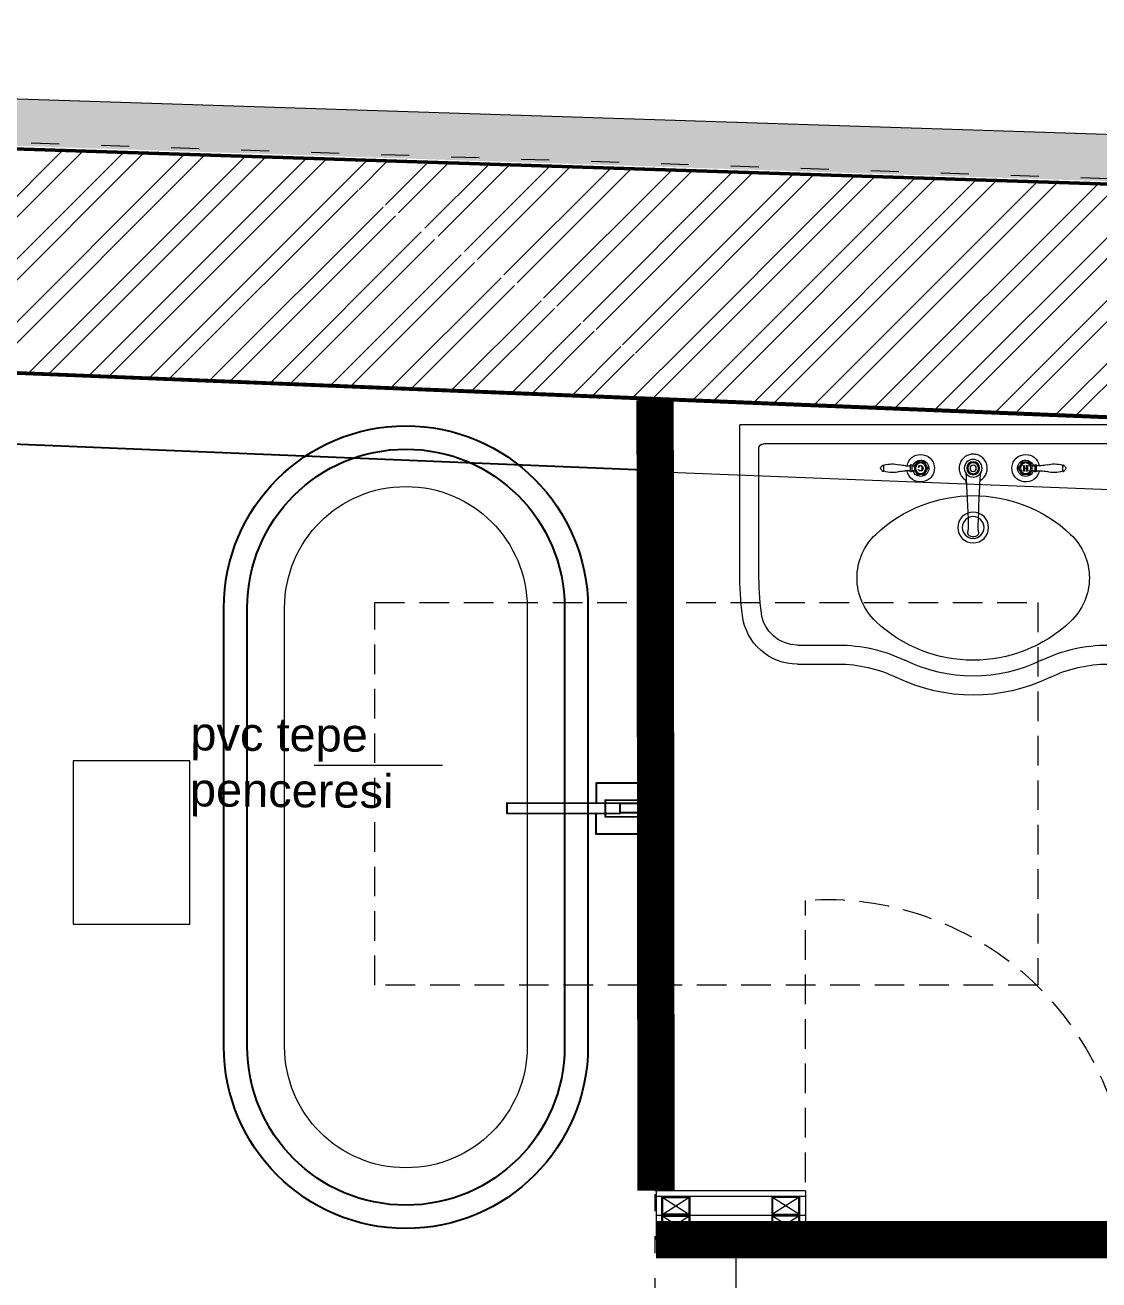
# Model space of a CAD drawing. Header units: inches. Extents: x -10121 to 9010, y 58067 to 62726.
# Drawn here: x 1834.9 to 2064.9, y 61963 to 62231.9 of the extents above; entities that cross this region are included whole.
import ezdxf

# ---------------------------------------------------------------- set-up
doc = ezdxf.new("R2010")
doc.units = ezdxf.units.IN
for name, pattern in [('ACAD_ISO03W100', [30, 12, -18]), ('DOT', [6.35, 0, -6.35]), ('HIDDEN', [9.525, 6.35, -3.175])]:
    doc.linetypes.add(name, pattern=pattern)
for name, color, linetype, lineweight in [('A-DUVAR 0.50', 40, 'Continuous', 50), ('A-KAPI NOKT', 35, 'DOT', 9), ('A-PRODUCT', 7, 'Continuous', 9), ('A-YAZI 0.09', 41, 'Continuous', 9), ('Auto-Alcipan', 41, 'Continuous', 20), ('Auto-Cam', 140, 'Continuous', 9), ('Auto-Metal', 71, 'Continuous', 18), ('Auto-Olcu', 33, 'Continuous', 15), ('Auto-Silik', 251, 'Continuous', 5), ('Auto-Silik_Cizgiler', 47, 'Continuous', 9), ('Auto-SilikCizgiler', 251, 'Continuous', 9), ('Auto-Tefris', 32, 'Continuous', 9), ('Auto-Vitrifiye', 8, 'Continuous', 9), ('BACAHATCH', 8, 'Continuous', 13), ('DVT-VRV', 170, 'Continuous', 35)]:
    doc.layers.add(name, color=color, linetype=linetype, lineweight=lineweight)
doc.layers.add('tefriş - ince', color=9, linetype='Continuous')
doc.styles.add('1-20', font='isocpeur.ttf', dxfattribs={"height": 4})
doc.styles.get("Standard").update_dxf_attribs({"font": 'arial.ttf'})
doc.styles.add('STYLE1', font='technic_.ttf')
doc.dimstyles.new('ölçü 1_20', dxfattribs={"dimtxt": 4, "dimasz": 1, "dimexe": 1, "dimexo": 3, "dimtad": 1, "dimdec": 0, "dimtxsty": '1-20', "dimblk": 'ARCHTICK', "dimcen": 1.5, "dimclrd": 256, "dimclre": 256, "dimclrt": 256, "dimadec": 0, "dimazin": 0, "dimtfac": 1, "dimtdec": 0, "dimtmove": 0, "dimatfit": 3, "dimldrblk": 'ARCHTICK', "dimfxl": 1, "dimlwd": -1, "dimlwe": -1, "dimarcsym": 0})

# ---------------------------------------------------------------- blocks, each defined once
blk = doc.blocks.new('_ARCHTICK')
at = {"color": 0, "linetype": 'ByBlock', "const_width": 0.15}
blk.add_lwpolyline([(-0.5, -0.5), (0.5, 0.5)], dxfattribs=at)
blk = doc.blocks.new('*D504')
at = {"layer": 'Auto-Olcu', "ltscale": 5, "transparency": 16777216}
for p, q in [((1969.72, 62148.51), (1969.19, 62135.24)), ((2267.65, 62136.63), (2267.12, 62123.37)), ((1969.23, 62136.24), (2267.16, 62124.37))]:
    blk.add_line(p, q, dxfattribs=at)
at = {"layer": 'DEFPOINTS', "color": 0, "ltscale": 5, "transparency": 16777216}
for p in [(1969.84, 62151.5, 0), (2267.77, 62139.63), (2267.16, 62124.37)]:
    blk.add_point(p, dxfattribs=at)
at = {"layer": 'Auto-Olcu', "ltscale": 5, "transparency": 16777216}
for p, rotation in [((1969.23, 62136.24), 177.7176000070038), ((2267.16, 62124.37), 357.7176000070038)]:
    blk.add_blockref('_ARCHTICK', p, dxfattribs=dict(at, rotation=rotation))
at = {"layer": 'Auto-Olcu', "ltscale": 5, "transparency": 16777216, "insert": (2118.3, 62132.93), "char_height": 4, "attachment_point": 5, "rotation": 357.7176, "style": '1-20'}
blk.add_mtext('298', dxfattribs=at)
blk = doc.blocks.new('lava')
for p, q in [((-50, -31.63), (-50, 0)), ((-50, 0), (50, 0)), ((50, -31.63), (50, 0)), ((-45.91, -31.63), (-45.91, -5.03)), ((-44.96, -4.08), (44.96, -4.08)), ((45.91, -31.63), (45.91, -5.03)), ((-37.65, -47.22), (-28.87, -47.22)), ((37.65, -47.22), (28.87, -47.22)), ((-37.65, -51.3), (-28.87, -51.3)), ((37.65, -51.3), (28.87, -51.3))]:
    blk.add_line(p, q)
for centre, radius in [((0, -9.33), 1.9), ((0, -22.03), 3.3), ((0, -22.03), 2.35)]:
    blk.add_circle(centre, radius)
for centre, radius, start, end in [((-44.96, -5.03), 0.95, 90, 180), ((44.96, -5.03), 0.95, 0, 90), ((0, -45.6), 30.4, 46.6377, 133.3623), ((-12.07, -32.82), 12.82, 133.3623, 226.6377), ((12.07, -32.82), 12.82, 313.3623, 46.6377), ((26, -31.63), 76, 180, 186.9781), ((26, -31.63), 71.92, 180, 186.9781), ((-26, -31.63), 71.92, 353.0219, 0), ((-26, -31.63), 76, 353.0219, 0), ((-37.65, -39.42), 11.88, 186.9781, 270), ((-37.65, -39.42), 7.79, 186.9781, 270), ((0, -20.05), 30.4, 226.6377, 313.3623), ((37.65, -39.42), 7.79, 270, 353.0219), ((37.65, -39.42), 11.88, 270, 353.0219), ((-28.87, -79.8), 32.59, 64.1581, 90), ((28.87, -79.8), 32.59, 90, 115.8419), ((0, -20.46), 33.41, 243.9617, 296.0383), ((-28.87, -79.8), 28.5, 64.1581, 90), ((28.87, -79.8), 28.5, 90, 115.8419), ((0, -20.46), 37.49, 243.9831, 296.0169)]:
    blk.add_arc(centre, radius, start, end)
blk = doc.blocks.new('EALS13 TOP')
at = {"layer": 'A-PRODUCT', "linetype": 'Continuous', "lineweight": 15}
for p, q in [((0, 8.91), (0, 8.87)), ((0.07, 9.04), (0.15, 9.08)), ((0.15, 8.7), (0.07, 8.74)), ((0.15, 9.09), (0.17, 9.14)), ((0.17, 8.64), (0.15, 8.69)), ((0.21, 9.16), (0.26, 9.16)), ((0.26, 8.62), (0.21, 8.62)), ((0.27, 8.63), (0.27, 9.15)), ((2.14, 9.11), (2.54, 9.11)), ((2.54, 8.67), (2.14, 8.67)), ((2.54, 9.14), (2.54, 8.64)), ((2.67, 9.14), (2.67, 8.64)), ((2.94, 9.09), (2.92, 9.06)), ((2.92, 8.72), (2.94, 8.69)), ((2.93, 9.06), (2.93, 9.04)), ((2.93, 8.73), (2.93, 8.72)), ((3.11, 9.38), (3.02, 9.23)), ((3.36, 9.43), (3.19, 9.43)), ((3.23, 9.1), (3.23, 9.1)), ((3.4, 9.11), (3.24, 9.11)), ((3.25, 8.66), (3.4, 8.66)), ((3.28, 9.03), (3.28, 8.74)), ((3.34, 8.9), (3.34, 9.03)), ((3.56, 8.9), (3.34, 8.9)), ((3.34, 8.74), (3.34, 8.88)), ((3.34, 8.88), (3.56, 8.88)), ((3.39, 9.1), (3.4, 9.1)), ((3.4, 8.67), (3.39, 8.67)), ((3.4, 9.1), (3.4, 9.11)), ((3.4, 8.66), (3.4, 8.67)), ((3.65, 9.11), (3.5, 9.11)), ((3.5, 9.11), (3.5, 9.1)), ((3.5, 9.1), (3.51, 9.1)), ((3.51, 8.67), (3.5, 8.67)), ((3.5, 8.67), (3.5, 8.66)), ((3.5, 8.66), (3.64, 8.66)), ((3.7, 9.43), (3.53, 9.43)), ((3.56, 9.03), (3.56, 8.9)), ((3.56, 8.88), (3.56, 8.74)), ((3.62, 8.74), (3.62, 9.03)), ((3.87, 9.23), (3.79, 9.38)), ((4.04, 8.94), (3.95, 9.09)), ((3.95, 8.69), (4.04, 8.84)), ((11.85, 8.94), (11.94, 9.09)), ((11.94, 8.69), (11.85, 8.84)), ((12.02, 9.23), (12.11, 9.38)), ((12.19, 9.43), (12.36, 9.43)), ((12.53, 9.43), (12.7, 9.43)), ((12.62, 9.12), (12.6, 9.12)), ((12.62, 8.96), (12.63, 8.96)), ((12.79, 9.38), (12.87, 9.23)), ((12.95, 9.09), (12.97, 9.06)), ((12.97, 8.72), (12.95, 8.69)), ((12.96, 9.06), (12.96, 9.04)), ((12.96, 8.73), (12.96, 8.72)), ((13.22, 9.14), (13.22, 8.64)), ((13.35, 9.14), (13.35, 8.64)), ((13.75, 9.11), (13.35, 9.11)), ((13.35, 8.67), (13.75, 8.67)), ((15.62, 8.63), (15.62, 9.15)), ((15.69, 9.16), (15.63, 9.16)), ((15.63, 8.62), (15.69, 8.62)), ((15.74, 9.09), (15.72, 9.14)), ((15.72, 8.64), (15.74, 8.69)), ((15.82, 9.04), (15.75, 9.08)), ((15.75, 8.7), (15.82, 8.74)), ((15.89, 8.91), (15.89, 8.87)), ((3.02, 8.55), (3.11, 8.4)), ((3.19, 8.35), (3.36, 8.35)), ((3.53, 8.35), (3.7, 8.35)), ((3.79, 8.4), (3.87, 8.55)), ((7.35, 7.64), (7.35, 7.65)), ((8.54, 7.64), (8.54, 7.84)), ((12.11, 8.4), (12.02, 8.55)), ((12.36, 8.35), (12.19, 8.35)), ((12.7, 8.35), (12.53, 8.35)), ((12.87, 8.55), (12.79, 8.4))]:
    blk.add_line(p, q, dxfattribs=at)
at = {"layer": 'A-PRODUCT', "linetype": 'Continuous', "lineweight": 15, "flags": 128}
for points in [[(12.63, 8.96), (12.63, 8.98), (12.62, 9), (12.62, 9.02), (12.62, 9.04), (12.62, 9.06), (12.62, 9.08), (12.62, 9.1), (12.62, 9.12)], [(12.64, 8.77), (12.64, 8.77), (12.64, 8.77), (12.64, 8.77), (12.64, 8.77), (12.63, 8.77), (12.63, 8.77), (12.63, 8.78), (12.63, 8.78)], [(7.48, 3.43), (7.47, 3.37), (7.48, 3.3), (7.51, 3.23), (7.55, 3.16), (7.61, 3.11), (7.68, 3.06), (7.76, 3.03), (7.85, 3.01), (7.95, 3), (8.04, 3.01), (8.13, 3.03), (8.21, 3.06), (8.28, 3.11), (8.34, 3.16), (8.38, 3.23), (8.41, 3.3), (8.42, 3.37), (8.41, 3.43)]]:
    blk.add_lwpolyline(points, dxfattribs=at)
at = {"layer": 'A-PRODUCT', "linetype": 'Continuous', "lineweight": 15}
for centre, radius in [((3.45, 8.89), 0.45), ((7.95, 8.89), 0.556), ((7.95, 8.89), 0.468), ((7.95, 8.89), 0.269), ((12.45, 8.89), 0.45)]:
    blk.add_circle(centre, radius, dxfattribs=at)
for centre, radius, start, end in [((3.45, 8.89), 1.18, 90, 169.2345), ((3.45, 8.89), 1.18, 190.7655, 90), ((12.45, 8.89), 1.18, 90, 349.2345), ((12.45, 8.89), 1.18, 10.7655, 90), ((0.15, 8.91), 0.146, 120.5297, 180), ((0.15, 8.87), 0.146, 180, 239.4703), ((0.14, 9.09), 0.00984, 300.5297, 339.5843), ((0.14, 8.69), 0.00984, 20.4157, 59.4703), ((0.21, 9.12), 0.0394, 90, 159.5843), ((0.21, 8.65), 0.0394, 200.4157, 270), ((0.26, 9.15), 0.00984, 0, 90), ((0.26, 8.63), 0.00984, 270, 0), ((0.33, 9.08), 0.0787, 107.1713, 135.2349), ((0.33, 8.7), 0.0787, 224.7651, 252.8287), ((1, 6.9), 2.36, 75.0694, 107.1713), ((1, 10.88), 2.36, 252.8287, 284.9306), ((2.14, 11.17), 2.06, 255.0694, 270), ((2.14, 6.61), 2.06, 90, 104.9306), ((2.61, 9.14), 0.0652, 4.3243, 180), ((2.61, 8.64), 0.0652, 180, 355.6757), ((2.68, 9.14), 0.00984, 184.3243, 238.9168), ((2.68, 8.64), 0.00984, 121.0832, 175.6757), ((2.94, 9.56), 0.504, 238.9168, 268.9033), ((2.94, 8.21), 0.504, 91.0967, 121.0832), ((3.45, 8.89), 0.701, 196.4425, 90), ((3.45, 8.89), 0.701, 90, 163.5575), ((3.45, 8.89), 0.546, 198.2475, 161.7525), ((3.45, 8.89), 0.599, 116.1747, 123.8253), ((3.12, 9.37), 0.0197, 123.8253, 150), ((3.19, 9.41), 0.0197, 90, 116.1747), ((3.45, 8.89), 0.303, 132.3981, 135.8175), ((3.45, 8.89), 0.303, 225.6237, 229.1724), ((3.45, 8.89), 0.303, 310.8276, 314.7446), ((3.45, 8.89), 0.303, 44.0267, 47.6019), ((3.7, 9.41), 0.0197, 63.8253, 90), ((3.45, 8.89), 0.599, 56.1747, 63.8253), ((3.77, 9.37), 0.0197, 30, 56.1747), ((4.02, 8.93), 0.0197, 3.8253, 30), ((3.45, 8.89), 0.599, 356.1747, 3.8253), ((4.02, 8.85), 0.0197, 330, 356.1747), ((12.45, 8.89), 0.701, 90, 343.5575), ((11.87, 8.93), 0.0197, 150, 176.1747), ((12.45, 8.89), 0.599, 176.1747, 183.8253), ((11.87, 8.85), 0.0197, 183.8253, 210), ((12.45, 8.89), 0.546, 18.2475, 341.7525), ((12.45, 8.89), 0.599, 116.1747, 123.8253), ((12.12, 9.37), 0.0197, 123.8253, 150), ((12.19, 9.41), 0.0197, 90, 116.1747), ((12.45, 8.89), 0.701, 16.4425, 90), ((12.7, 9.41), 0.0197, 63.8253, 90), ((12.45, 8.89), 0.599, 56.1747, 63.8253), ((12.77, 9.37), 0.0197, 30, 56.1747), ((12.95, 9.56), 0.504, 271.0967, 301.0832), ((12.95, 8.21), 0.504, 58.9168, 88.9033), ((13.21, 9.14), 0.00984, 301.0832, 355.6757), ((13.21, 8.64), 0.00984, 4.3243, 58.9168), ((13.28, 9.14), 0.0652, 0, 175.6757), ((13.28, 8.64), 0.0652, 184.3243, 0), ((13.75, 11.17), 2.06, 270, 284.9306), ((13.75, 6.61), 2.06, 75.0694, 90), ((14.89, 6.9), 2.36, 72.8287, 104.9306), ((14.89, 10.88), 2.36, 255.0694, 287.1713), ((15.56, 9.08), 0.0787, 44.7651, 72.8287), ((15.56, 8.7), 0.0787, 287.1713, 315.2349), ((15.63, 9.15), 0.00984, 90, 180), ((15.63, 8.63), 0.00984, 180, 270), ((15.69, 9.12), 0.0394, 20.4157, 90), ((15.69, 8.65), 0.0394, 270, 339.5843), ((15.75, 9.09), 0.00984, 200.4157, 239.4703), ((15.75, 8.69), 0.00984, 120.5297, 159.5843), ((15.74, 8.91), 0.146, 0, 59.4703), ((15.74, 8.87), 0.146, 300.5297, 0), ((3.12, 8.41), 0.0197, 210, 236.1747), ((3.45, 8.89), 0.599, 236.1747, 243.8253), ((3.19, 8.37), 0.0197, 243.8253, 270), ((3.7, 8.37), 0.0197, 270, 296.1747), ((3.45, 8.89), 0.599, 296.1747, 303.8253), ((3.77, 8.41), 0.0197, 303.8253, 330), ((-118.47, 0.3), 126.04, 1.6674, 3.7502), ((133.72, 0.32), 125.4, 176.2418, 178.3345), ((12.12, 8.41), 0.0197, 210, 236.1747), ((12.45, 8.89), 0.599, 236.1747, 243.8253), ((12.19, 8.37), 0.0197, 243.8253, 270), ((12.7, 8.37), 0.0197, 270, 296.1747), ((12.45, 8.89), 0.599, 296.1747, 303.8253), ((12.77, 8.41), 0.0197, 303.8253, 330), ((-2.01, 4.36), 9.54, 354.426, 357.6391), ((17.9, 4.36), 9.54, 182.3609, 185.574)]:
    blk.add_arc(centre, radius, start, end, dxfattribs=at)
for points, knots in [([(7.34, 7.85), (7.33, 7.85), (7.26, 7.89), (7.15, 7.98), (7.01, 8.12), (6.89, 8.29), (6.81, 8.48), (6.75, 8.67), (6.73, 8.88), (6.75, 9.08), (6.8, 9.28), (6.88, 9.46), (6.99, 9.63), (7.13, 9.78), (7.29, 9.91), (7.47, 10.01), (7.67, 10.07), (7.83, 10.09), (7.92, 10.1), (7.95, 10.1)], [0, 0, 0, 0, 0.008598, 0.073031, 0.137513, 0.201995, 0.266359, 0.330723, 0.394899, 0.459075, 0.523345, 0.587615, 0.652249, 0.716883, 0.781671, 0.846458, 0.910965, 0.975471, 1, 1, 1, 1]), ([(7.95, 10.1), (8, 10.09), (8.11, 10.09), (8.28, 10.05), (8.46, 9.99), (8.64, 9.89), (8.79, 9.76), (8.93, 9.6), (9.03, 9.43), (9.11, 9.24), (9.15, 9.04), (9.16, 8.83), (9.13, 8.63), (9.07, 8.43), (8.98, 8.25), (8.86, 8.09), (8.71, 7.95), (8.6, 7.88), (8.55, 7.85)], [0, 0, 0, 0, 0.051869, 0.103738, 0.167682, 0.231626, 0.295813, 0.36, 0.424601, 0.489202, 0.553994, 0.618786, 0.68333, 0.747874, 0.812151, 0.876428, 0.940732, 1, 1, 1, 1]), ([(2.93, 9.05), (2.93, 9.05), (2.93, 9.05), (2.93, 9.03), (2.92, 9), (2.92, 8.95), (2.92, 8.89), (2.92, 8.83), (2.92, 8.78), (2.93, 8.75), (2.93, 8.72), (2.93, 8.72), (2.93, 8.72)], [0, 0, 0, 0, 0.073755, 0.179468, 0.285736, 0.393231, 0.500653, 0.607115, 0.713548, 0.820929, 0.928463, 1, 1, 1, 1]), ([(3.23, 9.1), (3.23, 9.1), (3.24, 9.1), (3.25, 9.1), (3.26, 9.09), (3.26, 9.09)], [0, 0, 0, 0, 0.349165, 0.67036, 1, 1, 1, 1]), ([(3.27, 8.69), (3.27, 8.69), (3.26, 8.68), (3.25, 8.67), (3.24, 8.67), (3.23, 8.67)], [0, 0, 0, 0, 0.3797628, 0.7498756, 1, 1, 1, 1]), ([(3.26, 9.09), (3.26, 9.09), (3.27, 9.09), (3.27, 9.08), (3.27, 9.08), (3.27, 9.08)], [0, 0, 0, 0, 0.335361, 0.600399, 1, 1, 1, 1]), ([(3.27, 9.08), (3.28, 9.07), (3.28, 9.06), (3.28, 9.05), (3.28, 9.04), (3.28, 9.03)], [0, 0, 0, 0, 0.248928, 0.623529, 1, 1, 1, 1]), ([(3.28, 8.74), (3.28, 8.73), (3.28, 8.72), (3.28, 8.7), (3.27, 8.69), (3.27, 8.69)], [0, 0, 0, 0, 0.490581, 0.741034, 1, 1, 1, 1]), ([(3.34, 9.03), (3.34, 9.04), (3.34, 9.05), (3.34, 9.06), (3.34, 9.08), (3.35, 9.09), (3.36, 9.09), (3.36, 9.09)], [0, 0, 0, 0, 0.2509276, 0.5019919, 0.716414, 0.8571954, 1, 1, 1, 1]), ([(3.35, 8.7), (3.34, 8.7), (3.34, 8.71), (3.34, 8.72), (3.34, 8.74), (3.34, 8.74)], [0, 0, 0, 0, 0.249243, 0.623767, 1, 1, 1, 1]), ([(3.36, 8.68), (3.36, 8.68), (3.35, 8.68), (3.35, 8.69), (3.35, 8.69), (3.35, 8.7), (3.35, 8.7)], [0, 0, 0, 0, 0.252115, 0.504978, 0.933337, 1, 1, 1, 1]), ([(3.36, 9.09), (3.36, 9.09), (3.37, 9.1), (3.38, 9.1), (3.38, 9.1), (3.39, 9.1)], [0, 0, 0, 0, 0.2512057, 0.5030469, 1, 1, 1, 1]), ([(3.39, 8.67), (3.39, 8.67), (3.38, 8.67), (3.37, 8.68), (3.36, 8.68), (3.36, 8.68)], [0, 0, 0, 0, 0.251458, 0.503645, 1, 1, 1, 1]), ([(3.51, 9.1), (3.52, 9.1), (3.52, 9.1), (3.53, 9.1), (3.54, 9.09), (3.54, 9.09)], [0, 0, 0, 0, 0.251355, 0.503428, 1, 1, 1, 1]), ([(3.55, 8.69), (3.55, 8.69), (3.54, 8.68), (3.53, 8.67), (3.52, 8.67), (3.51, 8.67)], [0, 0, 0, 0, 0.37635, 0.716192, 1, 1, 1, 1]), ([(3.54, 9.09), (3.55, 9.09), (3.55, 9.09), (3.55, 9.09), (3.56, 9.08), (3.56, 9.08), (3.56, 9.08)], [0, 0, 0, 0, 0.252247, 0.505366, 0.938528, 1, 1, 1, 1]), ([(3.56, 8.74), (3.56, 8.73), (3.56, 8.72), (3.56, 8.7), (3.56, 8.69), (3.55, 8.69)], [0, 0, 0, 0, 0.490528, 0.740558, 1, 1, 1, 1]), ([(3.56, 9.08), (3.56, 9.07), (3.56, 9.06), (3.56, 9.05), (3.56, 9.04), (3.56, 9.03)], [0, 0, 0, 0, 0.249801, 0.624069, 1, 1, 1, 1]), ([(3.62, 9.03), (3.62, 9.04), (3.62, 9.06), (3.63, 9.08), (3.63, 9.09), (3.64, 9.09), (3.64, 9.09), (3.64, 9.09)], [0, 0, 0, 0, 0.456799, 0.697171, 0.838695, 0.980055, 1, 1, 1, 1]), ([(3.63, 8.7), (3.63, 8.7), (3.63, 8.71), (3.62, 8.72), (3.62, 8.74), (3.62, 8.74)], [0, 0, 0, 0, 0.24833, 0.623199, 1, 1, 1, 1]), ([(3.64, 8.68), (3.64, 8.68), (3.64, 8.68), (3.63, 8.69), (3.63, 8.69), (3.63, 8.7)], [0, 0, 0, 0, 0.367657, 0.615582, 1, 1, 1, 1]), ([(3.64, 9.09), (3.65, 9.09), (3.65, 9.1), (3.66, 9.1), (3.66, 9.1)], [0, 0, 0, 0, 0.49285, 1, 1, 1, 1]), ([(3.66, 8.67), (3.66, 8.68), (3.65, 8.68), (3.64, 8.68), (3.64, 8.68)], [0, 0, 0, 0, 0.4951398, 1, 1, 1, 1]), ([(12.46, 9.12), (12.44, 9.12), (12.39, 9.11), (12.32, 9.08), (12.28, 9.02), (12.25, 8.95), (12.25, 8.91), (12.24, 8.88)], [0, 0, 0, 0, 0.207164, 0.415135, 0.613237, 0.813483, 1, 1, 1, 1]), ([(12.24, 8.88), (12.24, 8.87), (12.25, 8.84), (12.26, 8.79), (12.28, 8.76), (12.29, 8.74)], [0, 0, 0, 0, 0.2513503, 0.5030462, 1, 1, 1, 1]), ([(12.29, 8.74), (12.3, 8.72), (12.33, 8.69), (12.4, 8.66), (12.44, 8.66), (12.46, 8.66)], [0, 0, 0, 0, 0.349515, 0.701334, 1, 1, 1, 1]), ([(12.32, 8.89), (12.32, 8.92), (12.32, 8.98), (12.35, 9.04), (12.39, 9.08), (12.43, 9.1), (12.46, 9.1), (12.47, 9.1)], [0, 0, 0, 0, 0.370968, 0.544608, 0.719933, 0.869131, 1, 1, 1, 1]), ([(12.48, 8.69), (12.46, 8.69), (12.42, 8.69), (12.37, 8.73), (12.34, 8.77), (12.32, 8.83), (12.32, 8.87), (12.32, 8.89)], [0, 0, 0, 0, 0.243602, 0.409353, 0.575204, 0.815374, 1, 1, 1, 1]), ([(12.56, 9.1), (12.55, 9.11), (12.53, 9.11), (12.5, 9.12), (12.48, 9.12), (12.46, 9.12)], [0, 0, 0, 0, 0.250797, 0.501938, 1, 1, 1, 1]), ([(12.46, 8.66), (12.48, 8.66), (12.53, 8.66), (12.59, 8.7), (12.62, 8.74), (12.64, 8.76), (12.64, 8.77)], [0, 0, 0, 0, 0.320277, 0.583729, 0.922646, 1, 1, 1, 1]), ([(12.47, 9.1), (12.49, 9.1), (12.52, 9.1), (12.56, 9.08), (12.59, 9.03), (12.61, 8.99), (12.62, 8.96)], [0, 0, 0, 0, 0.213461, 0.428648, 0.62417, 1, 1, 1, 1]), ([(12.63, 8.78), (12.62, 8.76), (12.6, 8.73), (12.55, 8.7), (12.51, 8.69), (12.49, 8.69), (12.48, 8.69)], [0, 0, 0, 0, 0.313846, 0.63154, 0.917361, 1, 1, 1, 1]), ([(12.58, 9.1), (12.57, 9.1), (12.57, 9.1), (12.56, 9.1), (12.56, 9.1), (12.56, 9.1)], [0, 0, 0, 0, 0.251254, 0.502501, 1, 1, 1, 1]), ([(12.59, 9.1), (12.59, 9.1), (12.59, 9.1), (12.58, 9.1), (12.58, 9.1), (12.58, 9.1)], [0, 0, 0, 0, 0.251027, 0.683139, 1, 1, 1, 1]), ([(12.6, 9.12), (12.6, 9.12), (12.6, 9.11), (12.6, 9.11), (12.59, 9.1), (12.59, 9.1)], [0, 0, 0, 0, 0.385246, 0.656489, 1, 1, 1, 1]), ([(12.96, 9.05), (12.96, 9.05), (12.96, 9.05), (12.96, 9.03), (12.97, 9), (12.97, 8.95), (12.97, 8.89), (12.97, 8.83), (12.97, 8.78), (12.96, 8.75), (12.96, 8.72), (12.96, 8.72), (12.96, 8.72)], [0, 0, 0, 0, 0.073755, 0.179468, 0.285736, 0.393231, 0.500653, 0.607115, 0.713548, 0.820929, 0.928463, 1, 1, 1, 1])]:
    blk.add_open_spline(points, degree=3, knots=knots, dxfattribs=at)
blk = doc.blocks.new('HJKFYS')
at = {"layer": 'DVT-VRV', "color": 1}
blk.add_line((-36521.22, 68498.43), (-36521.22, 68499.34), dxfattribs=at)
at = {"layer": 'DVT-VRV'}
for p, q in [((-36530.22, 68492.43), (-36530.22, 68497.03)), ((-36529.72, 68497.53), (-36522.72, 68497.53)), ((-36529.72, 68492.43), (-36529.72, 68497.03)), ((-36529.72, 68497.03), (-36522.72, 68497.03)), ((-36526.42, 68492.43), (-36526.42, 68498.43)), ((-36524.02, 68498.43), (-36526.42, 68498.43)), ((-36526.02, 68493.93), (-36526.02, 68498.43)), ((-36525.52, 68493.93), (-36525.52, 68498.43)), ((-36525.02, 68493.93), (-36525.02, 68498.43)), ((-36524.52, 68493.93), (-36524.52, 68498.43)), ((-36524.02, 68492.43), (-36524.02, 68498.43)), ((-36522.72, 68492.43), (-36522.72, 68497.03)), ((-36522.22, 68492.43), (-36522.22, 68497.03)), ((-36520.32, 68496.93), (-36522.12, 68496.93)), ((-36522.12, 68493.93), (-36522.12, 68496.93)), ((-36520.32, 68496.53), (-36522.12, 68496.53)), ((-36520.72, 68498.43), (-36521.72, 68498.43)), ((-36521.72, 68496.93), (-36521.72, 68498.43)), ((-36520.72, 68496.93), (-36520.72, 68498.43)), ((-36520.32, 68493.93), (-36520.32, 68496.93)), ((-36524.02, 68495.13), (-36526.42, 68495.13)), ((-36524.02, 68495.03), (-36526.42, 68495.03)), ((-36524.02, 68494.93), (-36526.42, 68494.93)), ((-36524.02, 68493.93), (-36526.42, 68493.93)), ((-36522.42, 68492.43), (-36522.42, 68493.93)), ((-36520.02, 68493.93), (-36522.42, 68493.93)), ((-36520.02, 68492.43), (-36520.02, 68493.93)), ((-36537.22, 68389.63), (-36537.22, 68492.43)), ((-36537.22, 68492.43), (-36516.22, 68492.43)), ((-36516.22, 68389.63), (-36516.22, 68492.43)), ((-36538.22, 68392.53), (-36538.22, 68489.53)), ((-36538.22, 68489.53), (-36537.22, 68489.53)), ((-36537.72, 68488.03), (-36537.72, 68394.03)), ((-36537.27, 68488.76), (-36536.52, 68487.83)), ((-36536.72, 68489.03), (-36517.72, 68489.03)), ((-36536.52, 68487.83), (-36536.52, 68394.23)), ((-36536.52, 68487.83), (-36517.92, 68487.83)), ((-36521.22, 68392.53), (-36521.22, 68489.53)), ((-36517.17, 68488.76), (-36517.92, 68487.83)), ((-36517.92, 68394.23), (-36517.92, 68487.83)), ((-36516.72, 68394.03), (-36516.72, 68488.03)), ((-36530.72, 68394.43), (-36530.72, 68487.63)), ((-36530.72, 68487.63), (-36523.22, 68487.63)), ((-36523.22, 68394.43), (-36523.22, 68487.63)), ((-36537.27, 68393.29), (-36536.52, 68394.23)), ((-36517.92, 68394.23), (-36536.52, 68394.23)), ((-36530.72, 68394.43), (-36523.22, 68394.43)), ((-36517.17, 68393.29), (-36517.92, 68394.23)), ((-36538.22, 68392.53), (-36537.22, 68392.53)), ((-36517.72, 68393.03), (-36536.72, 68393.03)), ((-36537.22, 68389.63), (-36516.22, 68389.63)), ((-36530.92, 68372.93), (-36530.92, 68389.63)), ((-36517.72, 68372.93), (-36517.72, 68389.63)), ((-36530.92, 68372.93), (-36517.72, 68372.93)), ((-36832.13, 68237.84), (-36910.93, 68237.84)), ((-36910.93, 68216.84), (-36910.93, 68237.84)), ((-36832.13, 68216.84), (-36832.13, 68237.84)), ((-36907.53, 68217.34), (-36907.53, 68236.34)), ((-36907.27, 68236.89), (-36906.33, 68236.14)), ((-36836.53, 68237.34), (-36906.53, 68237.34)), ((-36836.73, 68236.14), (-36906.33, 68236.14)), ((-36906.33, 68217.54), (-36906.33, 68236.14)), ((-36835.8, 68236.89), (-36836.73, 68236.14)), ((-36836.73, 68236.14), (-36836.73, 68217.54)), ((-36835.53, 68236.34), (-36835.53, 68217.34)), ((-36815.43, 68236.34), (-36832.13, 68236.34)), ((-36815.43, 68223.14), (-36815.43, 68236.34)), ((-36916.93, 68233.34), (-36916.93, 68232.34)), ((-36915.43, 68233.34), (-36916.93, 68233.34)), ((-36915.43, 68233.74), (-36915.43, 68231.94)), ((-36912.43, 68233.74), (-36915.43, 68233.74)), ((-36915.03, 68233.74), (-36915.03, 68231.94)), ((-36910.93, 68234.04), (-36912.43, 68234.04)), ((-36912.43, 68234.04), (-36912.43, 68231.64)), ((-36835.03, 68232.84), (-36908.03, 68232.84)), ((-36915.43, 68232.34), (-36916.93, 68232.34)), ((-36916.93, 68230.04), (-36916.93, 68227.64)), ((-36910.93, 68230.04), (-36916.93, 68230.04)), ((-36916.03, 68224.34), (-36916.03, 68231.34)), ((-36910.93, 68231.84), (-36915.53, 68231.84)), ((-36915.53, 68224.34), (-36915.53, 68231.34)), ((-36910.93, 68231.34), (-36915.53, 68231.34)), ((-36912.43, 68231.94), (-36915.43, 68231.94)), ((-36913.63, 68230.04), (-36913.63, 68227.64)), ((-36913.53, 68230.04), (-36913.53, 68227.64)), ((-36913.43, 68230.04), (-36913.43, 68227.64)), ((-36910.93, 68231.64), (-36912.43, 68231.64)), ((-36912.43, 68230.04), (-36912.43, 68227.64)), ((-36836.93, 68230.84), (-36906.13, 68230.84)), ((-36906.13, 68223.34), (-36906.13, 68230.84)), ((-36836.93, 68223.34), (-36836.93, 68230.84)), ((-36912.43, 68229.54), (-36916.93, 68229.54)), ((-36912.43, 68229.04), (-36916.93, 68229.04)), ((-36912.43, 68228.54), (-36916.93, 68228.54)), ((-36912.43, 68228.04), (-36916.93, 68228.04)), ((-36910.93, 68227.64), (-36916.93, 68227.64)), ((-36910.93, 68224.34), (-36915.53, 68224.34)), ((-36910.93, 68223.84), (-36915.53, 68223.84)), ((-36836.93, 68223.34), (-36906.13, 68223.34)), ((-36815.43, 68223.14), (-36832.13, 68223.14)), ((-36832.13, 68216.84), (-36910.93, 68216.84)), ((-36908.03, 68215.84), (-36908.03, 68216.84)), ((-36907.27, 68216.79), (-36906.33, 68217.54)), ((-36906.53, 68216.34), (-36836.53, 68216.34)), ((-36906.33, 68217.54), (-36836.73, 68217.54)), ((-36835.8, 68216.79), (-36836.73, 68217.54)), ((-36835.03, 68215.84), (-36835.03, 68216.84)), ((-36835.03, 68215.84), (-36908.03, 68215.84))]:
    blk.add_line(p, q, dxfattribs=at)
at = {"layer": 'DVT-VRV', "linetype": 'HIDDEN'}
for p, q in [((-36537.22, 68489.53), (-36516.22, 68489.53)), ((-36537.22, 68392.53), (-36516.22, 68392.53)), ((-36908.03, 68216.84), (-36908.03, 68237.84)), ((-36835.03, 68216.84), (-36835.03, 68237.84))]:
    blk.add_line(p, q, dxfattribs=at)
at = {"layer": 'DVT-VRV'}
for centre in [(-36526.22, 68494.73), (-36913.23, 68227.84)]:
    blk.add_circle(centre, 1, dxfattribs=at)
for centre, radius, start, end in [((-36529.72, 68497.03), 0.5, 90, 180), ((-36522.72, 68497.03), 0.5, 0, 90), ((-36536.72, 68488.03), 1, 90, 180), ((-36517.72, 68488.03), 1, 0, 90), ((-36536.72, 68394.03), 1, 180, 270), ((-36517.72, 68394.03), 1, 270, 0), ((-36906.53, 68236.34), 1, 90, 180), ((-36836.53, 68236.34), 1, 0, 90), ((-36915.53, 68231.34), 0.5, 90, 180), ((-36915.53, 68224.34), 0.5, 180, 270), ((-36906.53, 68217.34), 1, 180, 270), ((-36836.53, 68217.34), 1, 270, 0)]:
    blk.add_arc(centre, radius, start, end, dxfattribs=at)
at = {"layer": 'DVT-VRV', "color": 4, "linetype": 'ByBlock', "lineweight": 0, "style": 'STYLE1'}
blk.add_text('PFFY-P50', height=6.93, rotation=270, dxfattribs=at).set_placement((-36530.89, 68476.01))
blk.add_text('PFFY-P40', height=6.93, dxfattribs=at).set_placement((-36893.51, 68223.69))
blk = doc.blocks.new('*D533')
at = {"layer": 'Auto-Olcu', "ltscale": 5, "transparency": 16777216}
for p, q in [((1973.04, 61971.6), (1988.16, 61971.6)), ((1987.16, 61971.6), (1987.16, 61851.72)), ((1972.84, 61851.72), (1988.16, 61851.72))]:
    blk.add_line(p, q, dxfattribs=at)
at = {"layer": 'DEFPOINTS', "color": 0, "ltscale": 5, "transparency": 16777216}
for p in [(1970.04, 61971.6), (1969.84, 61851.72), (1987.16, 61851.72)]:
    blk.add_point(p, dxfattribs=at)
at = {"layer": 'Auto-Olcu', "ltscale": 5, "transparency": 16777216}
for p, rotation in [((1987.16, 61971.6), 90), ((1987.16, 61851.72), 270)]:
    blk.add_blockref('_ARCHTICK', p, dxfattribs=dict(at, rotation=rotation))
at = {"layer": 'Auto-Olcu', "ltscale": 5, "transparency": 16777216, "insert": (1984.54, 61911.66), "char_height": 4, "attachment_point": 5, "rotation": 90, "style": '1-20'}
blk.add_mtext('120', dxfattribs=at)
blk = doc.blocks.new('fjtyu')
at = {"layer": 'Auto-Metal'}
for p, q in [((5.8, 3.8), (0.2, 0.2)), ((5.8, 0.2), (0.2, 3.8))]:
    blk.add_line(p, q, dxfattribs=at)
for points in [[(0, 4), (6, 4), (6, 0), (0, 0)], [(0.2, 3.8), (5.8, 3.8), (5.8, 0.2), (0.2, 0.2)]]:
    blk.add_lwpolyline(points, close=True, dxfattribs=at)

msp = doc.modelspace()

# ---------------------------------------------------------------- hatches: boundary and pattern name
at = {"layer": 'BACAHATCH'}
msp.add_hatch(color=256, dxfattribs=at).paths.add_polyline_path([(2260.34, 62192.14), (2260.34, 62202.15), (1659.63, 62221.62), (1659.63, 62211.61)])

# ---------------------------------------------------------------- linework, layer by layer
at = {"layer": 'A-DUVAR 0.50'}
for p, q in [((1327.42, 62221.75), (3326.37, 62156.97)), ((1959.14, 62152.17), (1377.73, 62175.8)), ((1959.14, 62152.17), (2267.77, 62139.63))]:
    msp.add_line(p, q, dxfattribs=at)
msp.add_lwpolyline([(1327.84, 61736.04), (1377.73, 62175.8), (2267.79, 62139.82), (2267.61, 61851.8), (1969.84, 61851.72), (1969.84, 61737.18), (1327.84, 61736.04)], dxfattribs=at)
at = {"layer": 'A-DUVAR 0.50', "color": 4, "const_width": 8, "elevation": 0}
msp.add_lwpolyline([(1970.04, 61982.1), (1969.84, 62151.5)], dxfattribs=at)
at = {"layer": 'A-DUVAR 0.50', "color": 20, "const_width": 8}
msp.add_lwpolyline([(1970.04, 61971.6), (2267.97, 61971.6)], dxfattribs=at)
at = {"layer": 'A-KAPI NOKT', "linetype": 'ACAD_ISO03W100', "ltscale": 0.3}
msp.add_line((1969.84, 61851.72), (1969.84, 62152.01), dxfattribs=at)
at = {"layer": 'A-YAZI 0.09'}
msp.add_line((1896.79, 62073.26), (1924.26, 62073.26), dxfattribs=at)
at = {"layer": 'Auto-Alcipan'}
for p, q in [((2002.07, 61982.1), (1970.04, 61982.1)), ((1970.04, 61982.1, 24.33), (1970.04, 61971.6)), ((2002.07, 61980.85), (1970.04, 61980.85)), ((2002.07, 61982.1, 24.33), (2002.07, 61971.6)), ((2002.07, 61972.85), (1970.04, 61972.85)), ((2002.07, 61971.6), (1970.04, 61971.6))]:
    msp.add_line(p, q, dxfattribs=at)
at = {"layer": 'Auto-Cam'}
msp.add_line((1971.09, 62150.64, 0.44), (1970.09, 62150.64, 0.44), dxfattribs=at)
for points, elevation in [([(1970.09, 62150.64), (1971.09, 62150.64)], 0.44), ([(1970.09, 62150.64), (1970.09, 61982.1)], 0.15), ([(1970.59, 62150.64), (1970.59, 61982.1)], 0.15), ([(1971.09, 62150.64), (1971.09, 61982.1)], 0.15)]:
    msp.add_lwpolyline(points, dxfattribs=dict(at, elevation=elevation))
at = {"layer": 'Auto-Metal'}
for p, q in [((1969.84, 62149.5, 0.44), (1969.84, 62151.5, 0)), ((1969.84, 62151.5, 0), (1971.34, 62151.5)), ((1971.14, 62151.3), (1970.04, 62151.3, 0)), ((1970.04, 62151.3, 0), (1970.04, 62149.5, 0.44)), ((1971.14, 62149.5, 0.44), (1971.14, 62151.3)), ((1971.34, 62151.5), (1971.34, 62149.5, 0.44)), ((1970.04, 62149.5, 0.44), (1969.84, 62149.5, 0.44)), ((1971.34, 62149.5, 0.44), (1971.14, 62149.5, 0.44))]:
    msp.add_line(p, q, dxfattribs=at)
at = {"layer": 'Auto-Silik', "linetype": 'HIDDEN'}
msp.add_line((2002.07, 61983.95, 28.61), (2002.07, 62044.28, 28.61), dxfattribs=at)
msp.add_lwpolyline([(1909.81, 62108.13), (2051.81, 62108.13), (2051.81, 62026.13), (1909.81, 62026.13)], close=True, dxfattribs=at)
msp.add_arc((2006.54, 61979.85, 14.59), 64.58, 1.9959, 93.9676, dxfattribs=at)
at = {"layer": 'Auto-Silik_Cizgiler'}
for p, q in [((1796.66, 62158.78), (1842.93, 62205.05)), ((1800.97, 62158.6), (1847.28, 62204.91)), ((1809.6, 62158.25), (1855.98, 62204.63)), ((1813.92, 62158.07), (1860.33, 62204.48)), ((1822.55, 62157.72), (1869.02, 62204.2)), ((1826.86, 62157.55), (1873.37, 62204.06)), ((1835.49, 62157.2), (1882.07, 62203.78)), ((1839.81, 62157.02), (1886.42, 62203.64)), ((1848.43, 62156.67), (1895.12, 62203.36)), ((1852.75, 62156.5), (1899.47, 62203.22)), ((1903.58, 62198.34), (1908.17, 62202.93)), ((1906.4, 62196.68), (1912.52, 62202.79)), ((1912.05, 62193.34), (1921.21, 62202.51)), ((1914.87, 62191.68), (1925.56, 62202.37)), ((1920.52, 62188.34), (1934.26, 62202.09)), ((1923.34, 62186.68), (1938.61, 62201.95)), ((1928.99, 62183.34), (1947.31, 62201.67)), ((1931.81, 62181.68), (1951.66, 62201.52)), ((1937.46, 62178.35), (1960.36, 62201.24)), ((1940.28, 62176.68), (1964.71, 62201.1)), ((1945.93, 62173.35), (1973.4, 62200.82)), ((1948.75, 62171.68), (1977.75, 62200.68)), ((1954.4, 62168.35), (1986.45, 62200.4)), ((1957.22, 62166.68), (1990.8, 62200.26)), ((1962.86, 62163.33), (1999.5, 62199.97)), ((1965.61, 62161.59), (2003.85, 62199.83)), ((1969.25, 62151.76), (2016.9, 62199.41)), ((1971.11, 62158.11), (2012.55, 62199.55)), ((1977.88, 62151.41), (2025.59, 62199.13)), ((1982.19, 62151.24), (2029.94, 62198.99)), ((1990.82, 62150.89), (2038.64, 62198.71)), ((1995.14, 62150.71), (2042.99, 62198.56)), ((1861.38, 62156.15), (1903.54, 62198.31)), ((1865.69, 62155.97), (1906.21, 62196.49)), ((2003.77, 62150.36), (2051.69, 62198.28)), ((2008.08, 62150.18), (2056.04, 62198.14)), ((2016.71, 62149.83), (2064.74, 62197.86)), ((2021.03, 62149.66), (2069.09, 62197.72)), ((2029.66, 62149.31), (2077.79, 62197.44)), ((2033.97, 62149.13), (2082.13, 62197.3)), ((2042.6, 62148.78), (2090.83, 62197.01)), ((2046.91, 62148.61), (2095.18, 62196.87)), ((2055.54, 62148.26), (2103.88, 62196.59)), ((2059.86, 62148.08), (2108.23, 62196.45)), ((1874.32, 62155.62), (1911.56, 62192.86)), ((1878.64, 62155.44), (1914.23, 62191.04)), ((1887.27, 62155.09), (1919.73, 62187.56)), ((1891.58, 62154.92), (1922.59, 62185.92)), ((1900.21, 62154.57), (1928.29, 62182.65)), ((1904.53, 62154.39), (1931.14, 62181.01)), ((1913.16, 62154.04), (1936.85, 62177.73)), ((1917.47, 62153.87), (1939.7, 62176.09)), ((1926.1, 62153.52), (1945.4, 62172.82)), ((1930.42, 62153.34), (1948.25, 62171.18)), ((1939.04, 62152.99), (1953.96, 62167.9)), ((1943.36, 62152.81), (1956.81, 62166.26)), ((1951.99, 62152.46), (1962.51, 62162.99)), ((1956.3, 62152.29), (1965.36, 62161.35)), ((1964.93, 62151.94), (1971.07, 62158.07))]:
    msp.add_line(p, q, dxfattribs=at)
at = {"layer": 'Auto-SilikCizgiler', "color": 1, "linetype": 'ACAD_ISO03W100', "ltscale": 0.5, "true_color": 0xe60000}
for p, q in [((3326.37, 62157.52), (1327.6, 62223.3)), ((2075.69, 62147.75), (1322.36, 62178.05))]:
    msp.add_line(p, q, dxfattribs=at)
at = {"layer": 'Auto-SilikCizgiler'}
msp.add_line((1970.04, 61976.85), (2002.07, 61976.85), dxfattribs=at)
msp.add_lwpolyline([(1971.34, 62149.5), (1971.34, 61982.1), (1969.84, 61982.09), (1969.84, 62149.5)], dxfattribs=at)
msp.add_lwpolyline([(1942.45, 62107), (1942.45, 62013, -1), (1890.45, 62013), (1890.45, 62107, -1)], format="xyb", close=True, dxfattribs=at)
at = {"layer": 'Auto-Tefris'}
msp.add_lwpolyline([(1870.18, 62039.23), (1870.18, 62074.23), (1845.18, 62074.23), (1845.18, 62039.23)], close=True, dxfattribs=at)
at = {"layer": 'BACAHATCH'}
msp.add_line((3326.37, 62167.6), (1342.96, 62231.88), dxfattribs=at)
at = {"layer": 'tefriş - ince'}
for p, q in [((1962.28, 62065.14), (1967.44, 62065.12)), ((1962.27, 62063.14), (1967.43, 62063.12))]:
    msp.add_line(p, q, dxfattribs=at)
msp.add_lwpolyline([(1955.45, 62107), (1955.45, 62013, -1), (1877.45, 62013), (1877.45, 62107, -1), (1955.45, 62107, -1.643246)], format="xyb", dxfattribs=at)
msp.add_lwpolyline([(1950.45, 62107), (1950.45, 62013, -1), (1882.45, 62013), (1882.45, 62107, -1)], format="xyb", close=True, dxfattribs=at)
for points in [[(1957.25, 62065.16), (1957.27, 62069.51), (1968.27, 62069.47), (1968.25, 62064.97)], [(1968.24, 62062.97), (1968.22, 62058.47), (1957.22, 62058.51), (1957.24, 62062.86)]]:
    msp.add_lwpolyline(points, dxfattribs=at)
for points in [[(1962.27, 62062.84), (1938.13, 62062.94), (1938.14, 62065.24), (1962.28, 62065.14)], [(1966.36, 62065.73), (1959.14, 62065.76), (1959.13, 62062.26), (1966.35, 62062.23)], [(1968.93, 62062.36), (1967.43, 62062.37), (1967.45, 62065.87), (1968.95, 62065.86)]]:
    msp.add_lwpolyline(points, close=True, dxfattribs=at)

# ---------------------------------------------------------------- block references
at = {"layer": 'A-DUVAR 0.50'}
msp.add_blockref('HJKFYS', (38779.84, -6516.64), dxfattribs=at)
at = {"layer": 'A-PRODUCT', "xscale": -2.5, "yscale": 2.5, "zscale": 2.5}
msp.add_blockref('EALS13 TOP', (2057.86, 62114.69), dxfattribs=at)
at = {"layer": 'Auto-Metal', "rotation": 180}
for p in [(1977.29, 61980.85), (1977.29, 61976.85)]:
    msp.add_blockref('fjtyu', p, dxfattribs=at)
at = {"layer": 'Auto-Metal', "xscale": -1, "rotation": 180}
for p in [(1994.82, 61980.85), (1994.82, 61976.85)]:
    msp.add_blockref('fjtyu', p, dxfattribs=at)
at = {"layer": 'Auto-Vitrifiye', "color": 1, "xscale": -1}
msp.add_blockref('lava', (2037.99, 62146.24), dxfattribs=at)

# ---------------------------------------------------------------- texts
at = {"layer": 'A-YAZI 0.09', "insert": (1870.31, 62083.67), "char_height": 7.2, "width": 66.5594, "attachment_point": 1, "rotation": 359.5216}
msp.add_mtext('pvc tepe penceresi', dxfattribs=at)

# ---------------------------------------------------------------- dimensions: what is measured, and where the dimension line sits
at = {"layer": 'Auto-Olcu', "ltscale": 5}
msp.add_aligned_dim(p1=(1377.73, 62175.8), p2=(1969.84, 62151.5, 0), distance=-14.99, dimstyle='ölçü 1_20', dxfattribs=at).render()
dim = msp.add_aligned_dim(p1=(1969.84, 62151.5, 0), p2=(2267.77, 62139.63), distance=-15.27, dimstyle='ölçü 1_20', dxfattribs=at)
dim.commit()
dim.dimension.update_dxf_attribs({"geometry": '*D504', "text_midpoint": (2118.3, 62132.93)})
dim = msp.add_linear_dim(base=(1987.16, 61851.72), p1=(1970.04, 61971.6), p2=(1969.84, 61851.72), angle=90, dimstyle='ölçü 1_20', dxfattribs=at)
dim.commit()
dim.dimension.update_dxf_attribs({"geometry": '*D533', "text_midpoint": (1984.54, 61911.66)})

doc.saveas('drawing.dxf')
